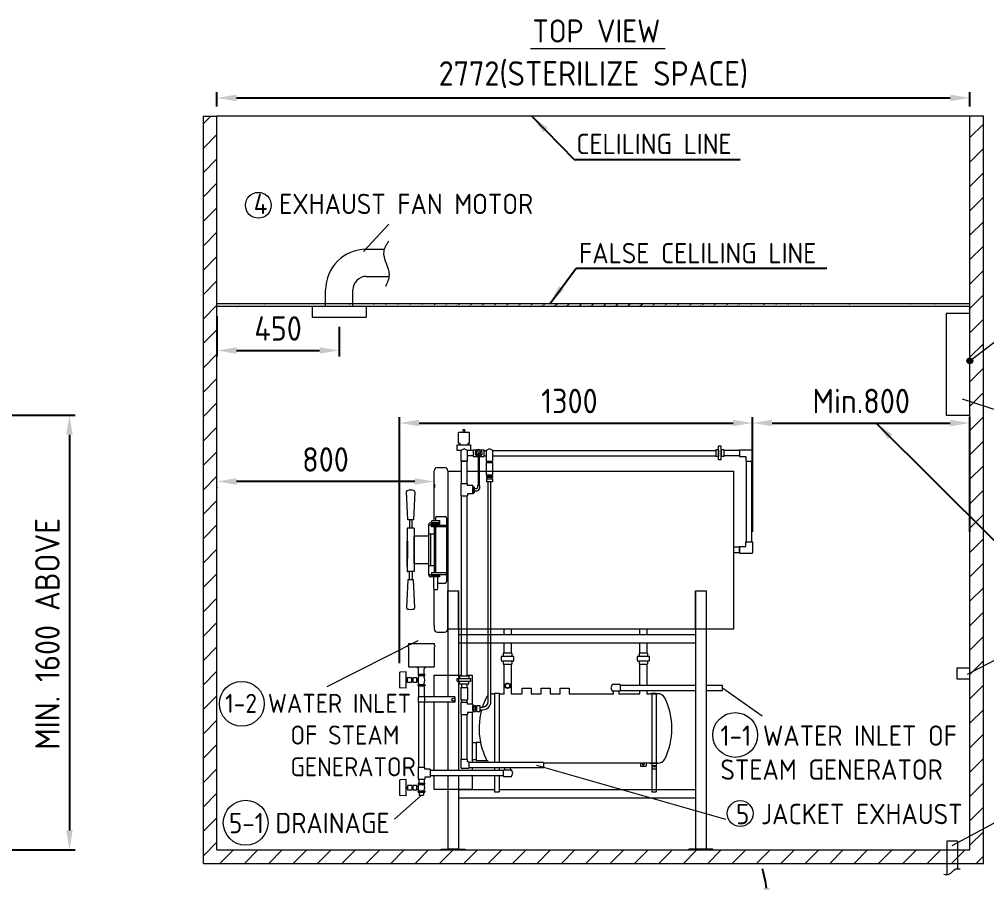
# Model space of a CAD drawing. Header units: millimetres. Extents: x 0 to 12013, y 0 to 8446.
# Drawn here: x 6336 to 9898, y 2054 to 5231 of the extents above; entities that cross this region are included whole.
import ezdxf

# ---------------------------------------------------------------- set-up
doc = ezdxf.new("R2010")
doc.units = ezdxf.units.MM
doc.linetypes.add('HIDDEN', pattern=[9.525, 6.35, -3.175])
doc.layers.get('0').update_dxf_attribs({"lineweight": 15})
for name, color, linetype, lineweight in [('D', 3, 'Continuous', 13), ('H', 2, 'HIDDEN', 15), ('HIDDEN', 2, 'HIDDEN', 9), ('S', 4, 'Continuous', 15), ('線段', 7, 'Continuous', 25)]:
    doc.layers.add(name, color=color, linetype=linetype, lineweight=lineweight)
doc.styles.get("Standard").update_dxf_attribs({"font": 'KAIU.TTF'})
doc.styles.add('STU25', font='isocp2.shx')
doc.dimstyles.new('STU25', dxfattribs={"dimscale": 36, "dimtxt": 2.5, "dimasz": 2, "dimexe": 0.6, "dimexo": 1, "dimgap": 1, "dimtad": 1, "dimdsep": 46, "dimtxsty": 'STU25', "dimcen": 2, "dimazin": 2, "dimtfac": 1, "dimtmove": 0, "dimatfit": 3, "dimfxl": 0, "dimtolj": 1, "dimtzin": 0, "dimarcsym": 0})
doc.dimstyles.new('STU25$7', dxfattribs={"dimscale": 36, "dimtxt": 2.5, "dimasz": 2, "dimexe": 1.25, "dimexo": 0.625, "dimgap": 1, "dimtad": 1, "dimdec": 4, "dimdsep": 46, "dimtxsty": 'STU25', "dimcen": 2.5, "dimazin": 2, "dimtfac": 1, "dimtdec": 4, "dimtmove": 0, "dimatfit": 3, "dimfxl": 0, "dimtolj": 1, "dimtzin": 0, "dimarcsym": 0})

# ---------------------------------------------------------------- blocks, each defined once
blk = doc.blocks.new('*D3')
at = {"layer": 'D', "color": 0, "lineweight": -2}
for p, q in [((7735.8, 2861.9), (7735.8, 3766.8)), ((7807.8, 3745.2), (8963.8, 3745.2)), ((9035.8, 3344.2), (9035.8, 3766.8))]:
    blk.add_line(p, q, dxfattribs=at)
at = {"layer": 'D', "color": 0}
for points in [[(7807.8, 3757.2), (7807.8, 3733.2), (7735.8, 3745.2)], [(8963.8, 3733.2), (8963.8, 3757.2), (9035.8, 3745.2)]]:
    blk.add_solid(points, dxfattribs=at)
at = {"layer": 'Defpoints', "color": 0}
for p in [(9035.8, 3745.2), (9035.8, 3308.2), (7735.8, 2825.9)]:
    blk.add_point(p, dxfattribs=at)
at = {"layer": 'D', "color": 0, "insert": (8361.4, 3826.2), "char_height": 90, "attachment_point": 5, "style": 'STU25'}
blk.add_mtext('\\A1;1300', dxfattribs=at)
blk = doc.blocks.new('*D4')
at = {"layer": 'D', "color": 0, "lineweight": -2}
for p, q in [((7063.6, 4138.1), (7063.6, 3990.5)), ((7513.6, 4099), (7513.6, 3990.5)), ((7135.6, 4012.1), (7441.6, 4012.1))]:
    blk.add_line(p, q, dxfattribs=at)
at = {"layer": 'D', "color": 0}
for points in [[(7135.6, 4024.1), (7135.6, 4000.1), (7063.6, 4012.1)], [(7441.6, 4000.1), (7441.6, 4024.1), (7513.6, 4012.1)]]:
    blk.add_solid(points, dxfattribs=at)
at = {"layer": 'Defpoints', "color": 0}
for p in [(7063.6, 4174.1), (7513.6, 4135), (7513.6, 4012.1)]:
    blk.add_point(p, dxfattribs=at)
at = {"layer": 'D', "color": 0, "insert": (7288.6, 4093.1), "char_height": 90, "attachment_point": 5, "style": 'STU25'}
blk.add_mtext('\\A1;450', dxfattribs=at)
blk = doc.blocks.new('*D8')
at = {"layer": 'D', "color": 0, "lineweight": -2}
for p, q in [((7791.6, 3530.1), (7135.6, 3530.1)), ((7063.6, 3509.2), (7063.6, 3508.5)), ((7863.6, 3520.1), (7863.6, 3508.5))]:
    blk.add_line(p, q, dxfattribs=at)
at = {"layer": 'D', "color": 0}
for points in [[(7135.6, 3542.1), (7135.6, 3518.1), (7063.6, 3530.1)], [(7791.6, 3518.1), (7791.6, 3542.1), (7863.6, 3530.1)]]:
    blk.add_solid(points, dxfattribs=at)
at = {"layer": 'Defpoints', "color": 0}
for p in [(7063.6, 3545.2), (7063.6, 3530.1), (7863.6, 3556.1)]:
    blk.add_point(p, dxfattribs=at)
at = {"layer": 'D', "color": 0, "insert": (7463.2, 3611.1), "char_height": 90, "attachment_point": 5, "style": 'STU25'}
blk.add_mtext('\\A1;{\\Fisocp2.shx;800}', dxfattribs=at)
blk = doc.blocks.new('*D13')
at = {"layer": 'D', "color": 0, "lineweight": -2}
for p, q in [((9035.8, 3344.2), (9035.8, 3766.8)), ((9107.8, 3745.2), (9763.8, 3745.2)), ((9835.8, 3344.2), (9835.8, 3766.8))]:
    blk.add_line(p, q, dxfattribs=at)
at = {"layer": 'D', "color": 0}
for points in [[(9107.8, 3757.2), (9107.8, 3733.2), (9035.8, 3745.2)], [(9763.8, 3733.2), (9763.8, 3757.2), (9835.8, 3745.2)]]:
    blk.add_solid(points, dxfattribs=at)
at = {"layer": 'Defpoints', "color": 0}
for p in [(9835.8, 3745.2), (9035.8, 3308.2), (9835.8, 3308.2)]:
    blk.add_point(p, dxfattribs=at)
at = {"layer": 'D', "color": 0, "insert": (9435.8, 3826.2), "char_height": 90, "attachment_point": 5, "style": 'STU25'}
blk.add_mtext('\\A1;Min.800', dxfattribs=at)
blk = doc.blocks.new('*D16')
at = {"layer": 'D', "color": 0, "linetype": 'Continuous', "lineweight": -2}
for start, end in [(8.5505, 15.101), (0, 2), (346.899, 353.4495)]:
    blk.add_arc((8464.3, 1939.9), 630.1, start, end, dxfattribs=at)
at = {"layer": 'D', "color": 0}
for points in [[(9075.5, 2032.5), (9099.4, 2034.7), (9094, 1961.9)], [(9102.3, 1867.4), (9078.3, 1868.7), (9094.4, 1939.9)]]:
    blk.add_solid(points, dxfattribs=at)
at = {"layer": 'Defpoints', "color": 0}
for p in [(9364.8, 1971.4), (8464.3, 1939.9), (8464.3, 1939.9), (9094.3, 1954.6), (9365.3, 1939.9)]:
    blk.add_point(p, dxfattribs=at)
at = {"layer": 'D', "color": 0, "insert": (8997.1, 1807.2), "char_height": 90, "attachment_point": 5, "rotation": 76.0134, "style": 'STU25'}
blk.add_mtext('1%%D-2%%D', dxfattribs=at)
blk = doc.blocks.new('*D19')
at = {"layer": 'D', "color": 0, "lineweight": -2}
for p, q in [((5951.5, 3774.1), (6542, 3774.1)), ((6520.4, 3702.1), (6520.4, 2246.1)), ((6290.4, 2174.1), (6542, 2174.1))]:
    blk.add_line(p, q, dxfattribs=at)
at = {"layer": 'D', "color": 0}
for points in [[(6532.4, 3702.1), (6508.4, 3702.1), (6520.4, 3774.1)], [(6508.4, 2246.1), (6532.4, 2246.1), (6520.4, 2174.1)]]:
    blk.add_solid(points, dxfattribs=at)
at = {"layer": 'Defpoints', "color": 0}
for p in [(5915.5, 3774.1), (6254.4, 2174.1), (6520.4, 2174.1)]:
    blk.add_point(p, dxfattribs=at)
at = {"layer": 'D', "color": 0, "insert": (6439.4, 2969.1), "char_height": 90, "attachment_point": 5, "rotation": 90, "style": 'STU25'}
blk.add_mtext('\\A1;{\\Fisocp2.shx;MIN. 1600 ABOVE}', dxfattribs=at)
blk = doc.blocks.new('*D20')
at = {"layer": 'D', "color": 0, "lineweight": -2}
for p, q in [((7063.6, 4910.1), (7063.6, 4963.2)), ((9835.8, 4910.1), (9835.8, 4963.2)), ((7135.6, 4941.6), (9763.8, 4941.6))]:
    blk.add_line(p, q, dxfattribs=at)
at = {"layer": 'D', "color": 0}
for points in [[(7135.6, 4953.6), (7135.6, 4929.6), (7063.6, 4941.6)], [(9763.8, 4929.6), (9763.8, 4953.6), (9835.8, 4941.6)]]:
    blk.add_solid(points, dxfattribs=at)
at = {"layer": 'Defpoints', "color": 0}
for p in [(9835.8, 4941.6), (7063.6, 4874.1), (9835.8, 4874.1)]:
    blk.add_point(p, dxfattribs=at)
at = {"layer": 'D', "color": 0, "insert": (8449.7, 5027.2), "char_height": 90, "attachment_point": 5, "style": 'STU25'}
blk.add_mtext('\\A1;{\\Fisocp2.shx;2772(STERILIZE SPACE)}', dxfattribs=at)

msp = doc.modelspace()

# ---------------------------------------------------------------- hatches: boundary and pattern name
msp.add_hatch(color=256).paths.add_polyline_path([(9825.008, 3974.101, 1), (9846.529, 3974.101, 1)])
at = {"layer": 'H', "ltscale": 5}
h = msp.add_hatch(dxfattribs=at)
h.set_pattern_fill('ANSI31', color=256, scale=20, style=0)
h.set_pattern_definition([(45, (241180.12, 22230.066), (-44.90128, 44.90128), [])])
edge = h.paths.add_edge_path()
edge.add_line((9885.768, 4874.101), (9835.768, 4874.101))
edge.add_line((9835.768, 2174.101), (9835.768, 4874.101))
edge.add_line((7063.572, 2174.101), (9835.768, 2174.101))
edge.add_line((7063.572, 2174.101), (7063.572, 4874.101))
edge.add_line((7013.572, 4874.101), (7063.572, 4874.101))
edge.add_line((7013.572, 2124.101), (7013.572, 4874.101))
edge.add_line((7013.572, 2124.101), (9885.768, 2124.101))
edge.add_line((9885.768, 2124.101), (9885.768, 4874.101))
at = {"layer": 'H'}
h = msp.add_hatch(dxfattribs=at)
h.set_pattern_fill('ANSI31', color=256, scale=10, style=0)
h.set_pattern_definition([(45, (240899.302, 21690.39), (-22.4506403, 22.4506403), [])])
edge = h.paths.add_edge_path()
edge.add_line((9835.768, 4184.101), (7063.572, 4184.101))
edge.add_line((9835.768, 4174.101), (7063.572, 4174.101))

# ---------------------------------------------------------------- linework, layer by layer
for p, q in [((7613.572, 4384.849), (7679.492, 4384.849)), ((7613.572, 4284.849), (7696.867, 4284.849)), ((7463.572, 4174.101), (7463.572, 4234.849)), ((7563.572, 4174.101), (7563.572, 4234.849)), ((7413.572, 4174.101), (7413.572, 4134.957)), ((7613.572, 4174.101), (7613.572, 4134.957)), ((7413.572, 4134.957), (7613.572, 4134.957)), ((7953.572, 3711.118), (7993.572, 3711.118)), ((7953.572, 3671.118), (7953.572, 3711.118)), ((7970.572, 3721.118), (7976.572, 3721.118)), ((7970.572, 3711.118), (7970.572, 3721.118)), ((7976.572, 3711.118), (7976.572, 3721.118)), ((7993.572, 3671.118), (7993.572, 3711.118)), ((7953.572, 3671.118), (7958.572, 3671.118)), ((7958.572, 3664.608), (7958.572, 3671.118)), ((7988.572, 3664.608), (7988.572, 3671.118)), ((7988.572, 3671.118), (7993.572, 3671.118)), ((7948.572, 3664.608), (7998.572, 3664.608)), ((7948.572, 3654.608), (7948.572, 3664.608)), ((7948.572, 3644.608), (7948.572, 3654.608)), ((7961.072, 3644.608), (7948.572, 3644.608)), ((7973.572, 3649.608), (7961.072, 3644.608)), ((7961.072, 3644.608), (7961.072, 3604.608)), ((7986.072, 3644.608), (7973.572, 3649.608)), ((7998.572, 3644.608), (7986.072, 3644.608)), ((8006.99, 3644.608), (7986.072, 3644.608)), ((7986.072, 3604.608), (7986.072, 3644.608)), ((7998.572, 3654.608), (7998.572, 3664.608)), ((7998.572, 3644.608), (7998.572, 3654.608)), ((8006.99, 3647.108), (8022.772, 3647.108)), ((8006.99, 3647.108), (8006.99, 3622.108)), ((8024.99, 3634.608), (8024.99, 3514.701)), ((8028.99, 3634.608), (8028.99, 3514.701)), ((8031.208, 3647.108), (8046.99, 3647.108)), ((8046.99, 3622.108), (8046.99, 3647.108)), ((8046.99, 3644.608), (8054.865, 3644.608)), ((8067.365, 3649.608), (8054.865, 3644.608)), ((8054.865, 3644.608), (8054.865, 3604.608)), ((8079.865, 3644.608), (8067.365, 3649.608)), ((8079.865, 3644.608), (8899.97, 3644.608)), ((8079.865, 3604.608), (8079.865, 3644.608)), ((8909.97, 3647.108), (8899.97, 3647.108)), ((8899.97, 3647.108), (8899.97, 3622.108)), ((8899.97, 3644.608), (8899.97, 3624.608)), ((8919.97, 3659.608), (8909.97, 3659.608)), ((8909.97, 3609.608), (8909.97, 3659.608)), ((8909.97, 3647.108), (8909.97, 3622.108)), ((8919.97, 3609.608), (8919.97, 3659.608)), ((8929.97, 3647.108), (8919.97, 3647.108)), ((8919.97, 3647.108), (8919.97, 3622.108)), ((8929.97, 3647.108), (8929.97, 3622.108)), ((8988.068, 3644.608), (8929.97, 3644.608)), ((8988.068, 3647.108), (9033.765, 3647.108)), ((8988.068, 3647.108), (8988.068, 3622.108)), ((9035.765, 3604.994), (9035.765, 3645.108)), ((7961.072, 3604.608), (7986.072, 3604.608)), ((7963.572, 3522.503), (7963.572, 3604.608)), ((7963.572, 3604.608), (7983.572, 3604.608)), ((7983.572, 3604.608), (7983.572, 3522.503)), ((8006.99, 3624.608), (7986.072, 3624.608)), ((8006.99, 3622.108), (8022.772, 3622.108)), ((8031.208, 3622.108), (8046.99, 3622.108)), ((8046.99, 3624.608), (8054.865, 3624.608)), ((8054.865, 3604.608), (8079.865, 3604.608)), ((8054.865, 3599.608), (8079.865, 3599.608)), ((8054.865, 3599.608), (8054.865, 3554.608)), ((8057.365, 3604.608), (8057.365, 3599.608)), ((8077.365, 3604.608), (8077.365, 3599.608)), ((8079.865, 3624.608), (8899.97, 3624.608)), ((8079.865, 3554.608), (8079.865, 3599.608)), ((8909.97, 3622.108), (8899.97, 3622.108)), ((8919.97, 3609.608), (8909.97, 3609.608)), ((8929.97, 3622.108), (8919.97, 3622.108)), ((8988.068, 3624.608), (8929.97, 3624.608)), ((8988.068, 3622.108), (9010.765, 3622.108)), ((9010.765, 3622.108), (9010.765, 3604.994)), ((9010.765, 3604.994), (9035.765, 3604.994)), ((9013.265, 3308.223), (9013.265, 3604.994)), ((9033.265, 3308.223), (9033.265, 3604.994)), ((9033.265, 3604.994), (9035.765, 3604.994)), ((7863.572, 3556.108), (7863.572, 3569.108)), ((7875.572, 3581.108), (7901.572, 3581.108)), ((7913.572, 3569.108), (7913.572, 3528.608)), ((7913.572, 3568.608), (7963.572, 3568.608)), ((7983.572, 3568.608), (8967.068, 3568.608)), ((8967.068, 2988.108), (8967.068, 3568.608)), ((7863.572, 3386.68), (7863.572, 3556.108)), ((7913.572, 3548.608), (7913.572, 3008.608)), ((8054.865, 3554.608), (8079.865, 3554.608)), ((8056.301, 3549.608), (8078.273, 3549.608)), ((8056.301, 3549.608), (8056.301, 3544.608)), ((8078.273, 3544.608), (8056.301, 3544.608)), ((8056.301, 3539.608), (8078.273, 3539.608)), ((8056.301, 3539.608), (8056.301, 3528.73)), ((8078.273, 3528.73), (8056.301, 3528.73)), ((8058.98, 3554.608), (8058.98, 3549.608)), ((8058.98, 3549.608), (8076.199, 3549.608)), ((8058.98, 3544.608), (8058.98, 3539.608)), ((8058.98, 3539.608), (8076.199, 3539.608)), ((8062.365, 2720.092), (8062.365, 3528.73)), ((8072.365, 2720.092), (8072.365, 3528.73)), ((8076.199, 3554.608), (8076.199, 3549.608)), ((8076.199, 3544.608), (8076.199, 3539.608)), ((8078.273, 3549.608), (8078.273, 3544.608)), ((8078.273, 3539.608), (8078.273, 3528.73)), ((7766.588, 3388.749), (7762.088, 3491.904)), ((7792.075, 3491.652), (7787.588, 3388.749)), ((7961.072, 3522.503), (7961.072, 3477.503)), ((7961.072, 3522.503), (7986.072, 3522.503)), ((7986.072, 3515.003), (7986.072, 3522.503)), ((8006.072, 3515.003), (7986.072, 3515.003)), ((8006.072, 3515.003), (8006.072, 3485.003)), ((8006.072, 3510.686), (8011.072, 3510.686)), ((8006.072, 3488.715), (8006.072, 3510.686)), ((8006.072, 3491.394), (8006.072, 3508.612)), ((8011.072, 3510.686), (8011.072, 3488.715)), ((8011.072, 3503.701), (8019.99, 3503.701)), ((8011.072, 3495.701), (8019.99, 3495.701)), ((8022.99, 3514.701), (8022.99, 3506.701)), ((8030.99, 3514.701), (8022.99, 3514.701)), ((8030.99, 3506.701), (8030.99, 3514.701)), ((7961.072, 3477.503), (7986.072, 3477.503)), ((7963.572, 2815.395), (7963.572, 3477.503)), ((7983.572, 3477.503), (7983.572, 2815.395)), ((8006.072, 3485.003), (7986.072, 3485.003)), ((7986.072, 3485.003), (7986.072, 3477.503)), ((8006.072, 3488.715), (8011.072, 3488.715)), ((7787.588, 3388.749), (7766.588, 3388.749)), ((7772.338, 3388.749), (7772.338, 3358.608)), ((7781.838, 3358.608), (7781.838, 3388.749)), ((7855.639, 3386.68), (7854.554, 3385.596)), ((7854.554, 3379.693), (7854.554, 3385.596)), ((7855.639, 3386.68), (7883.506, 3386.68)), ((7868.572, 3395.817), (7868.572, 3386.68)), ((7873.572, 3400.817), (7903.572, 3400.817)), ((7883.506, 3386.68), (7884.59, 3385.596)), ((7884.59, 3379.693), (7884.59, 3385.596)), ((7908.572, 3395.817), (7908.572, 3161.399)), ((7763.588, 3356.108), (7763.588, 3339.608)), ((7789.588, 3358.608), (7766.088, 3358.608)), ((7789.588, 3358.608), (7789.588, 3198.608)), ((7843.572, 3371.108), (7863.572, 3371.108)), ((7843.572, 3186.608), (7843.572, 3370.608)), ((7851.572, 3378.608), (7883.572, 3378.608)), ((7883.572, 3372.608), (7851.778, 3372.608)), ((7853.572, 3363.608), (7853.572, 3369.608)), ((7853.572, 3369.608), (7908.572, 3369.608)), ((7908.572, 3363.608), (7853.572, 3363.608)), ((7854.554, 3379.693), (7855.639, 3378.608)), ((7855.639, 3378.608), (7883.506, 3378.608)), ((7863.572, 3372.608), (7863.572, 3369.608)), ((7863.572, 3363.608), (7863.572, 3193.608)), ((7868.572, 3363.608), (7868.572, 3193.608)), ((7884.59, 3379.693), (7883.506, 3378.608)), ((7883.572, 3378.608), (7883.572, 3372.608)), ((7908.572, 3369.608), (7908.572, 3363.608)), ((7763.588, 3321.108), (7763.588, 3311.108)), ((7764.588, 3338.608), (7764.588, 3322.108)), ((7790.588, 3330.108), (7789.588, 3329.108)), ((7789.588, 3228.108), (7789.588, 3329.108)), ((7790.588, 3330.108), (7843.572, 3330.108)), ((7863.572, 3336.108), (7843.572, 3336.108)), ((7849.572, 3336.108), (7849.572, 3221.108)), ((7764.588, 3310.108), (7764.588, 3247.108)), ((8988.068, 3288.608), (8966.992, 3288.608)), ((8988.068, 3291.108), (9010.765, 3291.108)), ((8988.068, 3291.108), (8988.068, 3266.108)), ((8988.068, 3268.608), (8988.068, 3288.608)), ((8988.068, 3268.608), (8988.068, 3288.608)), ((9010.765, 3291.108), (9010.765, 3308.223)), ((9010.765, 3308.223), (9035.765, 3308.223)), ((9033.265, 3308.223), (9035.765, 3308.223)), ((9035.765, 3308.223), (9035.765, 3268.108)), ((7763.588, 3236.108), (7763.588, 3246.108)), ((7763.588, 3246.108), (7763.588, 3236.108)), ((8966.992, 3268.608), (8988.068, 3268.608)), ((8988.068, 3266.108), (9033.765, 3266.108)), ((7763.588, 3217.608), (7763.588, 3201.108)), ((7764.588, 3235.108), (7764.588, 3218.608)), ((7764.588, 3218.608), (7764.588, 3235.108)), ((7790.588, 3227.108), (7789.588, 3228.108)), ((7843.572, 3227.108), (7790.588, 3227.108)), ((7843.572, 3221.108), (7863.572, 3221.108)), ((7789.588, 3198.608), (7766.088, 3198.608)), ((7772.338, 3168.467), (7772.338, 3198.608)), ((7781.838, 3198.608), (7781.838, 3168.467)), ((7863.572, 3186.108), (7843.572, 3186.108)), ((7849.572, 3186.108), (7849.572, 3186.108)), ((7883.572, 3178.608), (7851.572, 3178.608)), ((7883.572, 3184.608), (7851.778, 3184.608)), ((7908.572, 3193.608), (7853.572, 3193.608)), ((7853.572, 3193.608), (7853.572, 3187.608)), ((7853.572, 3187.608), (7908.572, 3187.608)), ((7862.719, 3140.188), (7862.719, 3178.608)), ((7863.572, 3187.608), (7863.572, 3186.108)), ((7868.572, 3187.608), (7868.572, 3184.608)), ((7876.425, 3140.188), (7876.425, 3178.608)), ((7883.572, 3184.608), (7883.572, 3178.608)), ((7908.572, 3187.608), (7908.572, 3193.608)), ((7766.588, 3168.467), (7762.088, 3065.313)), ((7787.588, 3168.467), (7766.588, 3168.467)), ((7792.075, 3065.564), (7787.588, 3168.467)), ((7863.804, 3132.134), (7862.719, 3140.188)), ((7875.341, 3132.134), (7876.425, 3140.188)), ((7876.425, 3156.399), (7903.572, 3156.399)), ((7863.572, 3001.108), (7863.572, 3132.134)), ((7863.804, 3132.134), (7875.341, 3132.134)), ((7913.572, 2988.108), (7913.572, 3127.101)), ((7913.572, 3127.101), (7953.572, 3127.101)), ((7914.572, 2737.483), (7914.572, 3127.101)), ((7952.572, 3127.101), (7952.572, 2466.608)), ((7953.572, 2988.108), (7953.572, 3127.101)), ((8825.572, 2988.108), (8825.572, 3127.101)), ((8825.572, 3127.101), (8865.572, 3127.101)), ((8826.572, 2177.101), (8826.572, 3127.101)), ((8864.572, 3127.101), (8864.572, 2177.101)), ((8865.572, 2988.108), (8865.572, 3127.101)), ((7913.572, 2988.108), (7913.572, 3028.608)), ((7863.572, 3001.108), (7863.572, 2988.108)), ((7875.572, 2976.108), (7901.572, 2976.108)), ((7913.572, 2988.108), (8967.068, 2988.108)), ((7952.572, 2967.101), (8826.572, 2967.101)), ((8120.572, 2967.101), (8120.572, 2988.108)), ((8146.572, 2988.108), (8146.572, 2967.101)), ((8620.572, 2967.101), (8620.572, 2988.108)), ((8646.572, 2988.108), (8646.572, 2967.101)), ((7768.395, 2933.608), (7768.395, 2927.392)), ((7768.395, 2933.608), (7864.395, 2933.608)), ((7768.395, 2921.824), (7768.395, 2851.608)), ((7864.395, 2927.392), (7864.395, 2933.608)), ((7864.395, 2851.608), (7864.395, 2921.824)), ((8826.572, 2935.101), (7952.572, 2935.101)), ((8120.572, 2898.108), (8120.572, 2935.101)), ((8146.572, 2935.101), (8146.572, 2898.108)), ((8620.572, 2898.108), (8620.572, 2935.101)), ((8646.572, 2935.101), (8646.572, 2898.108)), ((8156.572, 2886.108), (8110.572, 2886.108)), ((8110.572, 2886.108), (8110.572, 2870.108)), ((8149.072, 2898.108), (8118.072, 2898.108)), ((8118.072, 2898.108), (8118.072, 2886.108)), ((8149.072, 2898.108), (8149.072, 2886.108)), ((8156.572, 2870.108), (8156.572, 2886.108)), ((8656.572, 2886.108), (8610.572, 2886.108)), ((8610.572, 2886.108), (8610.572, 2870.108)), ((8649.072, 2898.108), (8618.072, 2898.108)), ((8618.072, 2898.108), (8618.072, 2886.108)), ((8649.072, 2898.108), (8649.072, 2886.108)), ((8656.572, 2870.108), (8656.572, 2886.108)), ((8110.572, 2870.108), (8156.572, 2870.108)), ((8118.072, 2870.108), (8118.072, 2858.108)), ((8118.072, 2858.108), (8149.072, 2858.108)), ((8120.572, 2748.108), (8120.572, 2858.108)), ((8146.572, 2858.108), (8146.572, 2748.108)), ((8149.072, 2870.108), (8149.072, 2858.108)), ((8610.572, 2870.108), (8656.572, 2870.108)), ((8618.072, 2870.108), (8618.072, 2858.108)), ((8618.072, 2858.108), (8649.072, 2858.108)), ((8620.572, 2780.608), (8620.572, 2858.108)), ((8646.572, 2858.108), (8646.572, 2780.608)), ((8649.072, 2870.108), (8649.072, 2858.108)), ((7735.765, 2825.901), (7735.765, 2772.865)), ((7760.239, 2829.081), (7737.66, 2827.898)), ((7760.765, 2770.184), (7760.765, 2828.582)), ((7859.395, 2846.608), (7773.395, 2846.608)), ((7803.895, 2821.051), (7828.895, 2821.051)), ((7803.895, 2821.051), (7803.895, 2816.051)), ((7803.895, 2816.051), (7828.895, 2816.051)), ((7816.395, 2846.608), (7806.245, 2846.608)), ((7806.245, 2822.455), (7806.245, 2840.128)), ((7806.245, 2822.455), (7806.245, 2821.051)), ((7806.245, 2821.051), (7826.545, 2821.051)), ((7826.545, 2846.608), (7816.395, 2846.608)), ((7826.545, 2822.455), (7826.545, 2840.128)), ((7826.545, 2821.051), (7826.545, 2822.455)), ((7828.895, 2816.051), (7828.895, 2821.051)), ((7956.572, 2815.395), (7956.572, 2805.395)), ((7956.572, 2815.395), (7990.572, 2815.395)), ((7990.572, 2815.395), (7990.572, 2805.395)), ((8003.572, 2817.101), (8003.572, 2710.395)), ((9788.424, 2844.101), (9835.768, 2844.101)), ((9788.424, 2844.101), (9788.424, 2804.101)), ((7760.765, 2800.883), (7764.023, 2800.883)), ((7760.765, 2797.883), (7764.023, 2797.883)), ((7781.602, 2806.883), (7764.023, 2806.883)), ((7764.023, 2806.883), (7764.023, 2791.883)), ((7764.023, 2791.883), (7781.602, 2791.883)), ((7781.602, 2791.883), (7781.602, 2806.883)), ((7781.602, 2804.883), (7785.95, 2804.883)), ((7781.602, 2793.883), (7785.95, 2793.883)), ((7799.182, 2806.883), (7785.95, 2806.883)), ((7785.95, 2791.883), (7785.95, 2806.883)), ((7785.95, 2791.883), (7799.182, 2791.883)), ((7799.182, 2791.883), (7799.182, 2806.883)), ((7799.182, 2804.883), (7803.988, 2804.883)), ((7799.182, 2793.883), (7803.988, 2793.883)), ((7803.895, 2782.715), (7828.895, 2782.715)), ((7803.895, 2777.715), (7803.895, 2782.715)), ((7803.988, 2793.883), (7803.988, 2804.883)), ((7828.895, 2782.715), (7828.895, 2777.715)), ((7948.572, 2805.395), (7998.572, 2805.395)), ((7948.572, 2795.395), (7948.572, 2805.395)), ((7948.572, 2795.395), (7998.572, 2795.395)), ((7956.572, 2785.395), (7956.572, 2795.395)), ((7956.572, 2785.395), (7990.572, 2785.395)), ((7961.072, 2785.395), (7986.072, 2785.395)), ((7963.572, 2785.395), (7963.572, 2772.051)), ((7983.572, 2785.395), (7983.572, 2772.051)), ((7990.572, 2785.395), (7990.572, 2795.395)), ((7998.572, 2795.395), (7998.572, 2805.395)), ((8518.869, 2783.108), (8513.869, 2770.608)), ((8548.276, 2783.108), (8518.869, 2783.108)), ((8548.276, 2783.108), (8548.276, 2758.108)), ((8548.276, 2780.608), (8826.572, 2780.608)), ((8864.572, 2780.608), (8925.278, 2780.608)), ((8925.278, 2760.608), (8925.278, 2780.608)), ((9788.424, 2804.101), (9835.768, 2804.101)), ((7760.239, 2769.685), (7737.66, 2770.868)), ((7803.895, 2777.715), (7828.895, 2777.715)), ((7806.395, 2737.483), (7806.395, 2777.715)), ((7826.395, 2777.715), (7826.395, 2737.483)), ((7961.072, 2772.051), (7961.072, 2727.051)), ((7961.072, 2772.051), (7986.072, 2772.051)), ((7986.072, 2772.051), (7986.072, 2727.051)), ((8080.016, 2749.108), (8085.794, 2749.108)), ((8085.794, 2751.108), (8085.794, 2496.135)), ((8085.794, 2751.108), (8102.794, 2751.108)), ((8102.794, 2751.108), (8102.794, 2496.135)), ((8102.794, 2749.108), (8108.572, 2749.108)), ((8108.572, 2749.108), (8108.572, 2748.108)), ((8108.572, 2748.108), (8120.572, 2748.108)), ((8146.572, 2748.108), (8187.072, 2748.108)), ((8187.072, 2748.108), (8187.072, 2769.108)), ((8187.072, 2769.108), (8220.072, 2769.108)), ((8220.072, 2769.108), (8220.072, 2748.108)), ((8220.072, 2748.108), (8257.072, 2748.108)), ((8257.072, 2769.108), (8290.072, 2769.108)), ((8257.072, 2748.108), (8257.072, 2769.108)), ((8290.072, 2769.108), (8290.072, 2748.108)), ((8290.072, 2748.108), (8327.072, 2748.108)), ((8327.072, 2769.108), (8360.072, 2769.108)), ((8327.072, 2748.108), (8327.072, 2769.108)), ((8360.072, 2769.108), (8360.072, 2748.108)), ((8360.072, 2748.108), (8523.572, 2748.108)), ((8513.869, 2770.608), (8518.869, 2758.108)), ((8548.276, 2758.108), (8518.869, 2758.108)), ((8523.572, 2748.108), (8523.572, 2758.108)), ((8543.572, 2758.108), (8543.572, 2748.108)), ((8543.572, 2748.108), (8620.572, 2748.108)), ((8548.276, 2760.608), (8826.572, 2760.608)), ((8620.572, 2748.108), (8620.572, 2760.608)), ((8646.572, 2760.608), (8646.572, 2748.108)), ((8646.572, 2748.108), (8658.572, 2748.108)), ((8658.572, 2749.108), (8658.572, 2748.108)), ((8687.129, 2749.108), (8658.572, 2749.108)), ((8664.351, 2751.108), (8664.351, 2388.516)), ((8664.351, 2751.108), (8681.351, 2751.108)), ((8681.351, 2751.108), (8681.351, 2388.516)), ((8864.572, 2760.608), (8925.278, 2760.608)), ((7804.395, 2737.483), (7804.395, 2717.483)), ((7806.395, 2737.483), (7804.395, 2737.483)), ((7940.082, 2717.483), (7804.395, 2717.483)), ((7940.082, 2737.483), (7806.395, 2737.483)), ((7806.395, 2479.108), (7806.395, 2717.483)), ((7826.395, 2717.483), (7826.395, 2479.108)), ((7827.863, 2737.483), (7827.863, 2717.483)), ((7914.572, 2466.608), (7914.572, 2717.483)), ((7940.082, 2737.483), (7940.082, 2717.483)), ((7961.072, 2727.051), (7986.072, 2727.051)), ((7961.072, 2717.895), (7986.072, 2717.895)), ((7961.072, 2717.895), (7961.072, 2672.895)), ((7963.572, 2727.051), (7963.572, 2717.895)), ((7983.572, 2727.051), (7983.572, 2717.895)), ((7986.072, 2710.395), (7986.072, 2717.895)), ((8006.072, 2710.395), (7986.072, 2710.395)), ((8006.072, 2710.395), (8006.072, 2680.395)), ((7961.072, 2672.895), (7986.072, 2672.895)), ((7963.572, 2508.635), (7963.572, 2672.895)), ((7983.572, 2672.895), (7983.572, 2508.635)), ((7986.072, 2680.395), (7986.072, 2672.895)), ((8006.072, 2680.395), (7986.072, 2680.395)), ((8003.572, 2680.395), (8003.572, 2496.135)), ((8006.072, 2704.004), (8011.072, 2704.004)), ((8006.072, 2686.785), (8006.072, 2704.004)), ((8006.072, 2702.395), (8006.072, 2688.395)), ((8006.072, 2686.785), (8011.072, 2686.785)), ((8011.072, 2684.107), (8011.072, 2706.078)), ((8011.072, 2706.078), (8016.072, 2706.078)), ((8011.072, 2686.785), (8011.072, 2704.004)), ((8011.072, 2684.107), (8016.072, 2684.107)), ((8016.072, 2706.078), (8016.072, 2684.107)), ((8016.072, 2704.004), (8021.072, 2704.004)), ((8016.072, 2686.785), (8021.072, 2686.785)), ((8021.072, 2706.078), (8031.95, 2706.078)), ((8021.072, 2684.107), (8021.072, 2706.078)), ((8021.072, 2686.785), (8021.072, 2704.004)), ((8021.072, 2684.107), (8031.95, 2684.107)), ((8031.95, 2706.078), (8031.95, 2684.107)), ((8031.95, 2700.092), (8042.365, 2700.092)), ((8031.95, 2690.092), (8042.365, 2690.092)), ((8018.562, 2568.108), (8003.572, 2568.108)), ((8018.562, 2571.108), (8018.562, 2503.108)), ((8018.562, 2571.108), (8033.562, 2571.108)), ((7961.072, 2508.635), (7961.072, 2478.635)), ((7961.072, 2508.635), (7986.072, 2508.635)), ((7986.072, 2498.635), (7986.072, 2508.635)), ((7991.072, 2498.635), (7986.072, 2498.635)), ((7991.072, 2498.635), (7991.072, 2473.635)), ((8265.453, 2496.135), (7991.072, 2496.135)), ((8018.562, 2506.108), (8003.572, 2506.108)), ((8018.562, 2503.108), (8057.776, 2503.108)), ((8265.453, 2496.135), (8265.453, 2476.135)), ((8265.453, 2494.108), (8658.572, 2494.108)), ((8623.572, 2494.108), (8623.572, 2482.108)), ((8643.572, 2494.108), (8643.572, 2482.108)), ((8658.572, 2493.108), (8658.572, 2494.108)), ((7803.895, 2479.108), (7803.895, 2434.108)), ((7803.895, 2479.108), (7828.895, 2479.108)), ((7828.895, 2471.608), (7828.895, 2479.108)), ((7848.895, 2471.608), (7828.895, 2471.608)), ((7848.895, 2471.608), (7848.895, 2441.608)), ((8118.869, 2466.608), (7848.895, 2466.608)), ((7991.072, 2473.635), (7966.072, 2473.635)), ((8265.453, 2476.135), (7991.072, 2476.135)), ((8003.572, 2476.135), (8003.572, 2466.608)), ((8085.794, 2476.135), (8085.794, 2466.608)), ((8102.794, 2476.135), (8102.794, 2466.608)), ((8118.869, 2469.108), (8148.276, 2469.108)), ((8118.869, 2444.108), (8118.869, 2469.108)), ((8123.572, 2469.108), (8123.572, 2476.135)), ((8143.572, 2476.135), (8143.572, 2469.108)), ((8153.276, 2456.608), (8148.276, 2469.108)), ((8623.572, 2482.108), (8643.572, 2482.108)), ((8687.129, 2493.108), (8658.572, 2493.108)), ((8658.572, 2493.108), (8687.129, 2493.108)), ((8664.351, 2473.108), (8681.351, 2473.108)), ((7735.765, 2429.912), (7735.765, 2376.877)), ((7760.239, 2433.093), (7737.66, 2431.91)), ((7760.765, 2374.196), (7760.765, 2432.594)), ((7803.895, 2434.108), (7828.895, 2434.108)), ((7806.395, 2434.108), (7806.395, 2420.108)), ((7826.395, 2434.108), (7826.395, 2420.108)), ((7828.895, 2441.608), (7828.895, 2434.108)), ((7848.895, 2441.608), (7828.895, 2441.608)), ((8118.869, 2446.608), (7848.895, 2446.608)), ((7914.572, 2177.101), (7914.572, 2446.608)), ((7952.572, 2446.608), (7952.572, 2177.101)), ((8003.572, 2446.608), (8003.572, 2397.101)), ((8085.794, 2446.608), (8085.794, 2388.516)), ((8102.794, 2446.608), (8102.794, 2388.516)), ((8118.869, 2444.108), (8148.276, 2444.108)), ((8148.276, 2444.108), (8153.276, 2456.608)), ((7760.765, 2404.895), (7764.757, 2404.895)), ((7760.765, 2401.895), (7764.757, 2401.895)), ((7782.336, 2410.895), (7764.757, 2410.895)), ((7764.757, 2410.895), (7764.757, 2395.895)), ((7764.757, 2395.895), (7782.336, 2395.895)), ((7782.336, 2395.895), (7782.336, 2410.895)), ((7782.336, 2408.895), (7786.684, 2408.895)), ((7782.336, 2397.895), (7786.684, 2397.895)), ((7799.916, 2410.895), (7786.684, 2410.895)), ((7786.684, 2395.895), (7786.684, 2410.895)), ((7786.684, 2395.895), (7799.916, 2395.895)), ((7799.916, 2395.895), (7799.916, 2410.895)), ((7799.916, 2408.895), (7804.722, 2408.895)), ((7799.916, 2397.895), (7804.722, 2397.895)), ((7803.895, 2420.108), (7803.895, 2415.108)), ((7803.895, 2420.108), (7828.895, 2420.108)), ((7803.895, 2415.108), (7828.895, 2415.108)), ((7803.895, 2391.681), (7828.895, 2391.681)), ((7803.895, 2386.681), (7803.895, 2391.681)), ((7803.895, 2386.681), (7828.895, 2386.681)), ((7808.395, 2386.681), (7808.395, 2375.541)), ((7824.395, 2386.681), (7824.395, 2375.541)), ((7828.895, 2415.108), (7828.895, 2420.108)), ((7828.895, 2391.681), (7828.895, 2386.681)), ((7952.572, 2397.101), (7914.572, 2397.101)), ((7952.572, 2397.101), (8085.794, 2397.101)), ((8085.794, 2388.516), (8102.794, 2388.516)), ((8102.794, 2397.101), (8826.572, 2397.101)), ((8664.351, 2388.516), (8681.351, 2388.516)), ((7760.239, 2373.696), (7737.66, 2374.88)), ((7808.395, 2375.541), (7824.395, 2375.541)), ((8826.572, 2365.101), (7952.572, 2365.101)), ((7889.072, 2177.101), (7978.072, 2177.101)), ((7889.072, 2174.101), (7889.072, 2177.101)), ((7978.072, 2174.101), (7889.072, 2174.101)), ((7952.572, 2177.101), (7914.572, 2177.101)), ((7914.572, 2177.101), (7952.572, 2177.101)), ((7914.572, 2177.101), (7952.572, 2177.101)), ((7978.072, 2174.101), (7978.072, 2177.101)), ((8890.072, 2177.101), (8801.072, 2177.101)), ((8801.072, 2174.101), (8801.072, 2177.101)), ((8801.072, 2174.101), (8890.072, 2174.101)), ((8864.572, 2177.101), (8826.572, 2177.101)), ((8826.572, 2177.101), (8864.572, 2177.101)), ((8864.572, 2177.101), (8826.572, 2177.101)), ((8890.072, 2174.101), (8890.072, 2177.101)), ((9790.768, 2206.476), (9750.768, 2206.476)), ((9750.768, 2206.476), (9750.768, 2083.219)), ((9790.768, 2206.476), (9790.768, 2105.052))]:
    msp.add_line(p, q)
for points in [[(9835.768, 4147.97), (9748.182, 4147.97), (9748.182, 3774.101), (9835.768, 3774.101)], [(8028.99, 3627.501), (8034.145, 3630.477), (8034.145, 3638.739), (8026.99, 3642.87), (8019.835, 3638.739), (8019.835, 3630.477), (8024.99, 3627.501)], [(7863.572, 2737.483), (7863.572, 2817.101), (7963.572, 2817.101)], [(7983.572, 2817.101), (8003.572, 2817.101)], [(7863.572, 2466.608), (7863.572, 2717.483)], [(7863.572, 2397.101), (7863.572, 2446.608)], [(8003.572, 2397.101), (7863.572, 2397.101), (7863.572, 2397.101)]]:
    msp.add_lwpolyline(points)
for centre, radius in [((9835.768, 3974.101), 10.761), ((8133.572, 2778.108), 10), ((8133.572, 2778.108), 8), ((7934.122, 2727.483), 5.623), ((8633.572, 2488.108), 2.5), ((8672.851, 2482.611), 3.5)]:
    msp.add_circle(centre, radius)
for centre, radius, start, end in [((7613.572, 4234.849), 150, 90, 180), ((7613.572, 4234.849), 50, 90, 180), ((8026.99, 3634.608), 13.193, 278.719684, 261.280316), ((8026.99, 3634.608), 2, 0, 180), ((9033.765, 3645.108), 2, 0, 90), ((7875.572, 3569.108), 12, 90, 180), ((7901.572, 3569.108), 12, 0, 90), ((7767.095, 3491.904), 5.007, 101.352885, 180), ((7777.088, 3442.131), 55.773, 78.648227, 101.352885), ((7787.082, 3491.91), 5, 357.039064, 78.648227), ((8019.99, 3506.701), 3, 270, 0), ((8019.99, 3506.701), 11, 270, 0), ((7873.572, 3395.817), 5, 90, 180), ((7903.572, 3395.817), 5, 0, 90), ((7766.088, 3356.108), 2.5, 90, 180), ((7851.572, 3370.608), 8, 90, 180), ((7851.778, 3370.608), 2, 90, 165.522488), ((7764.588, 3339.608), 1, 180, 270), ((7764.588, 3321.108), 1, 90, 180), ((7764.588, 3311.108), 1, 180, 270), ((7764.588, 3246.108), 1, 90, 180), ((9033.765, 3268.108), 2, 270, 0), ((7764.588, 3236.108), 1, 180, 270), ((7764.588, 3217.608), 1, 90, 180), ((7766.088, 3201.108), 2.5, 180, 270), ((7851.572, 3186.608), 8, 180, 270), ((7851.778, 3186.608), 2, 194.477512, 270), ((7903.572, 3161.399), 5, 270, 0), ((7767.095, 3065.313), 5.007, 180, 258.647115), ((7787.082, 3065.306), 5, 281.351773, 2.960936), ((7777.088, 3115.085), 55.773, 258.647115, 281.351773), ((7875.572, 2988.108), 12, 180, 270), ((7901.572, 2988.108), 12, 270, 0), ((7768.395, 2924.608), 2.5, 96.15064, 263.84936), ((7768.095, 2927.392), 0.3, 276.15064, 0), ((7768.095, 2921.824), 0.3, 0, 83.84936), ((7864.695, 2927.392), 0.3, 180, 263.84936), ((7864.695, 2921.824), 0.3, 96.15064, 180), ((7864.395, 2924.608), 2.5, 276.15064, 83.84936), ((7773.395, 2851.608), 5, 180, 270), ((7859.395, 2851.608), 5, 270, 0), ((7737.765, 2825.901), 2, 93, 180), ((7760.265, 2828.582), 0.5, 0, 93), ((7796.884, 2836.608), 10, 20.605558, 90), ((7846.919, 2799.383), 42.931, 157.153781, 202.846219), ((7785.87, 2799.383), 42.931, 337.153781, 22.846219), ((7835.905, 2836.608), 10, 90, 159.394442), ((7737.765, 2772.865), 2, 180, 267), ((7760.265, 2770.184), 0.5, 267, 0), ((8080.016, 2721.108), 28, 129.078126, 153.6122), ((8080.016, 2721.108), 28, 90, 105.856956), ((8687.129, 2721.108), 28, 26.3878, 90), ((8281.572, 2621.108), 253, 153.6122, 161.808697), ((8042.365, 2720.092), 20, 270, 0), ((8042.365, 2720.092), 30, 270, 0), ((8485.572, 2621.108), 253, 333.6122, 26.3878), ((8281.572, 2621.108), 253, 164.177087, 191.398312), ((8281.572, 2621.108), 253, 191.398312, 207.80107), ((8080.016, 2521.108), 28, 220.005201, 243.110976), ((8687.129, 2521.108), 28, 270, 333.6122), ((7966.072, 2478.635), 5, 180, 270), ((7737.765, 2429.912), 2, 93, 180), ((7760.265, 2432.594), 0.5, 0, 93), ((7826.041, 2403.395), 22.053, 147.917364, 212.082636), ((7806.748, 2403.395), 22.053, 327.917364, 32.082636), ((7737.765, 2376.877), 2, 180, 267), ((7760.265, 2374.196), 0.5, 267, 0)]:
    msp.add_arc(centre, radius, start, end)
at = {"layer": 'D'}
for p, q in [((8218.708, 5123.724), (8713.92, 5123.724)), ((7603.268, 4376.897), (7696.338, 4476.46)), ((9835.768, 3974.101), (9940.398, 4053.508)), ((9807.912, 3834.776), (9943.329, 3790.372)), ((9826.888, 2821.494), (10106.697, 2965.836)), ((7469.046, 2775.683), (7804.561, 2945.125)), ((8925.278, 2770.608), (9070.907, 2667.024)), ((8239.643, 2486.135), (8935.886, 2287.077)), ((7816.395, 2375.541), (7717.81, 2286.825)), ((9770.355, 2190.395), (9942.627, 2281.949))]:
    msp.add_line(p, q, dxfattribs=at)
for centre, radius in [((7216.019, 4546.423), 47.5), ((7154.978, 2711.891), 82.5), ((8971.962, 2597.218), 82.5), ((7169.275, 2274.15), 82.5), ((8990.112, 2307.986), 47.5)]:
    msp.add_circle(centre, radius, dxfattribs=at)
for points in [[(7695.807, 4414.426), (7677.545, 4376.521), (7697.212, 4290.183), (7684.569, 4248.067)], [(9740.105, 2084.359), (9758.433, 2084.359), (9784.839, 2104.228), (9800.061, 2104.228)]]:
    msp.add_spline(points, degree=3, dxfattribs=at)
at = {"layer": 'H', "ltscale": 3}
msp.add_line((8664.351, 2749.108), (8681.351, 2749.108), dxfattribs=at)
at = {"layer": 'HIDDEN', "ltscale": 8}
msp.add_line((7981.572, 3604.608), (7965.572, 3604.608), dxfattribs=at)
at = {"layer": 'S'}
for p, q in [((7013.572, 2124.101), (7013.572, 4874.101)), ((7013.572, 4874.101), (7063.572, 4874.101)), ((7063.572, 2174.101), (7063.572, 4874.101)), ((9835.768, 4874.101), (7063.572, 4874.101)), ((9835.768, 2174.101), (9835.768, 4874.101)), ((9885.768, 4874.101), (9835.768, 4874.101)), ((9885.768, 2124.101), (9885.768, 4874.101)), ((9835.768, 4184.101), (7063.572, 4184.101)), ((9835.768, 4174.101), (7063.572, 4174.101)), ((7063.572, 2174.101), (9835.768, 2174.101)), ((7013.572, 2124.101), (9885.768, 2124.101))]:
    msp.add_line(p, q, dxfattribs=at)
at = {"layer": '線段'}
msp.add_line((7764.588, 3310.108), (7764.588, 3247.108), dxfattribs=at)

# ---------------------------------------------------------------- texts
at = {"layer": 'D', "color": 11, "attachment_point": 1}
for s, insert, char_height in [('{\\Fisocp2.shx;TOP VIEW}', (8225.244, 5230.458), 85), ('{\\Fisocp2.shx;\\C3;CELILING LINE}', (8386.852, 4809.747), 75), ('{\\Fisocp2.shx;\\C3;4 EXHAUST FAN MOTOR}', (7198.972, 4588.9), 75), ('{\\Fisocp2.shx;\\C3;FALSE CELILING LINE}', (8396.926, 4407.901), 75), ('{\\Fisocp2.shx;\\C3;1-2 WATER INLET\\P      OF STEAM \\P      GENERATOR}', (7093.834, 2748.554), 70), ('{\\Fisocp2.shx;\\C3;1-1 WATER INLET OF \\PSTEAM GENERATOR}', (8917.507, 2632.249), 75), ('{\\Fisocp2.shx;\\C3;5 JACKET EXHAUST}', (8974.954, 2343.752), 75)]:
    msp.add_mtext(s, dxfattribs=dict(at, insert=insert, char_height=char_height))
at = {"layer": 'D', "color": 11, "insert": (7107.721, 2310.583), "char_height": 75, "attachment_point": 1, "style": 'STU25'}
msp.add_mtext('{\\C3;5-1 DRAINAGE }', dxfattribs=at)

# ---------------------------------------------------------------- dimensions: what is measured, and where the dimension line sits
at = {"layer": 'D'}
dim = msp.add_linear_dim(base=(9835.768, 4941.557), p1=(7063.572, 4874.101), p2=(9835.768, 4874.101), text='{\\Fisocp2.shx;<>(STERILIZE SPACE)}', dimstyle='STU25', override={"dimdec": 0}, dxfattribs=at)
dim.commit()
dim.dimension.update_dxf_attribs({"geometry": '*D20', "text_midpoint": (8449.67, 5027.245)})
dim = msp.add_linear_dim(base=(7513.572, 4012.145), p1=(7063.572, 4174.101), p2=(7513.572, 4134.957), dimstyle='STU25', dxfattribs=at)
dim.commit()
dim.dimension.update_dxf_attribs({"geometry": '*D4', "text_midpoint": (7288.572, 4093.145)})
dim = msp.add_linear_dim(base=(9035.765, 3745.25), p1=(7735.765, 2825.901), p2=(9035.765, 3308.223), dimstyle='STU25', override={"dimdec": 0}, dxfattribs=at)
dim.commit()
dim.dimension.update_dxf_attribs({"geometry": '*D3', "text_midpoint": (8361.37, 3745.25), "dimtype": 160})
dim = msp.add_linear_dim(base=(9835.768, 3745.25), p1=(9035.765, 3308.223), p2=(9835.768, 3308.223), text='Min.<>', dimstyle='STU25', dxfattribs=at)
dim.commit()
dim.dimension.update_dxf_attribs({"geometry": '*D13', "text_midpoint": (9435.767, 3826.25)})
dim = msp.add_linear_dim(base=(6520.378, 2174.101), p1=(5915.537, 3774.101), p2=(6254.391, 2174.101), angle=90, text='{\\Fisocp2.shx;MIN. <> ABOVE}', dimstyle='STU25', dxfattribs=at)
dim.commit()
dim.dimension.update_dxf_attribs({"geometry": '*D19', "text_midpoint": (6520.378, 2969.12), "dimtype": 160})
dim = msp.add_linear_dim(base=(7063.572, 3530.093), p1=(7863.572, 3556.108), p2=(7063.572, 3545.229), text='{\\Fisocp2.shx;<>}', dimstyle='STU25', dxfattribs=at)
dim.commit()
dim.dimension.update_dxf_attribs({"geometry": '*D8', "text_midpoint": (7463.197, 3530.093), "dimtype": 160})
at = {"layer": 'D', "linetype": 'Continuous'}
dim = msp.add_angular_dim_2l(base=(9094.254, 1954.589), line1=((8464.314, 1939.927), (9365.314, 1939.927)), line2=((8464.314, 1939.927), (9364.766, 1971.372)), text='1%%D-2%%D', dimstyle='STU25', override={"dimtxsty": 'STU25'}, dxfattribs=at)
dim.commit()
dim.dimension.update_dxf_attribs({"geometry": '*D16', "text_midpoint": (9075.743, 1787.633), "dimtype": 162})

# ---------------------------------------------------------------- leaders
at = {"layer": 'D'}
for points in [[(8222.556, 4874.101), (8379.021, 4715.089), (8990.268, 4715.089)], [(8289.708, 4184.101), (8385.843, 4315.615), (9308.901, 4315.615)], [(9491.306, 3745.25), (9924.679, 3314.439), (11067.004, 3314.439)], [(6012.249, 2174.101), (6338.467, 1914.717), (7760.612, 1914.717)]]:
    msp.add_leader(points, dimstyle='STU25$7', override={"dimgap": 1, "dimtad": 0}, dxfattribs=at)

doc.saveas('drawing.dxf')
